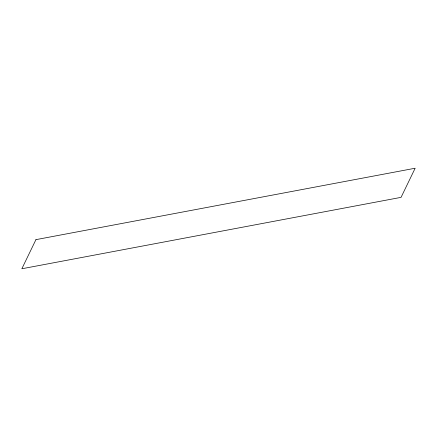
<?xml version="1.0" encoding="UTF-8"?>
<svg xmlns="http://www.w3.org/2000/svg" width="437" height="437" viewBox="0 0 437 437"><rect width="100%" height="100%" fill="white"/><g stroke="black" fill="none" stroke-linecap="round" stroke-linejoin="round"><path stroke-width="0.66" d="M35.938 239.645L21.85 268.766L401.062 197.355L415.15 168.234L35.938 239.645"/></g></svg>
